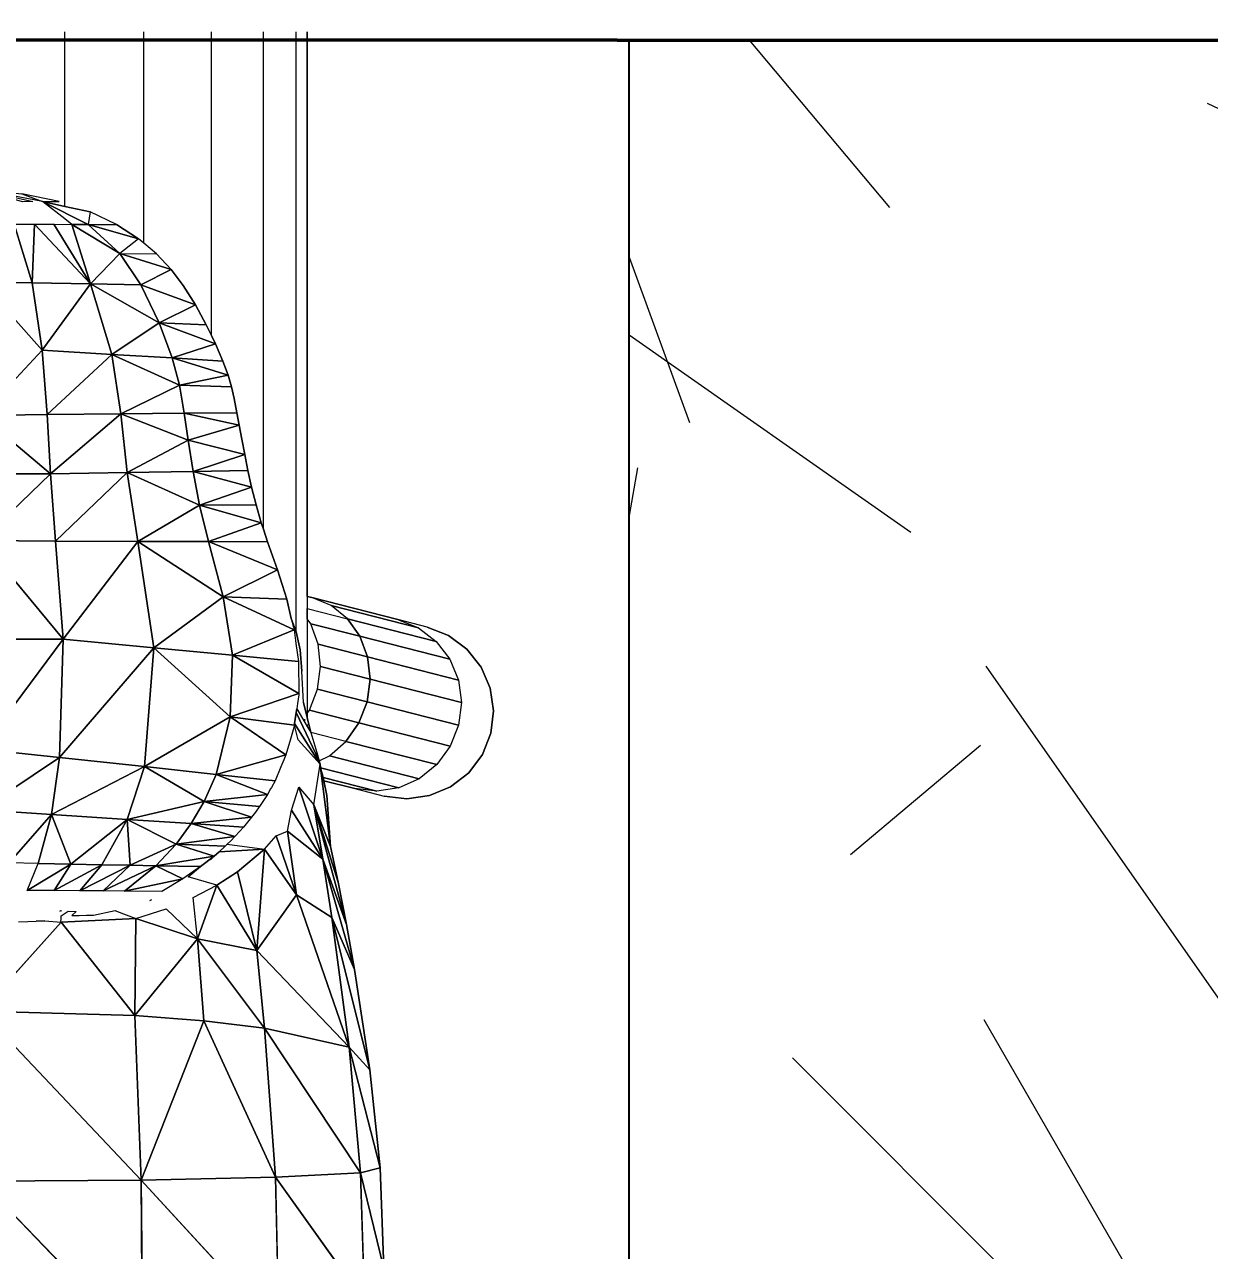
# Model space of a CAD drawing. Header units: centimetres. Extents: x -48696 to 156237, y -5617 to 29024.
# Drawn here: x -20438.28 to -20431.03, y 19741.27 to 19748.76 of the extents above; entities that cross this region are included whole.
import ezdxf

# ---------------------------------------------------------------- set-up
doc = ezdxf.new("R2010")
doc.units = ezdxf.units.CM
doc.layers.add('A0 BV', color=7, linetype='Continuous', plot=False)
doc.layers.add('ACESSORIOS', color=2, linetype='Continuous')
for name, color, linetype, lineweight in [('Hachura', 1, 'Continuous', 9), ('Moveis', 1, 'Continuous', 9), ('Parede Baixa', 5, 'Continuous', 50)]:
    doc.layers.add(name, color=color, linetype=linetype, lineweight=lineweight)
doc.styles.add('Valéria', font='romantic.ttf', dxfattribs={"height": 10})
doc.dimstyles.new('Cota - 50', dxfattribs={"dimtxt": 10, "dimasz": 5, "dimexe": 10, "dimexo": 20, "dimgap": 5, "dimtad": 1, "dimtxsty": 'Valéria', "dimblk": 'DOT', "dimcen": 0, "dimclrd": 12, "dimclre": 12, "dimclrt": 2, "dimazin": 2, "dimtfac": 1, "dimtix": 1, "dimtmove": 0, "dimatfit": 3, "dimldrblk": 'DOT', "dimfxl": 1, "dimarcsym": 0})

# ---------------------------------------------------------------- blocks, each defined once
blk = doc.blocks.new('o')
at = {"layer": 'Moveis'}
for p, q in [((12555.8039, 3262.57), (12555.9332, 3262.589)), ((12555.9332, 3262.589), (12556.0628, 3262.5737)), ((12555.5809, 3262.4364), (12555.6837, 3262.5179)), ((12555.6837, 3262.5179), (12555.8039, 3262.57)), ((12556.0628, 3262.5737), (12556.184, 3262.525)), ((12556.184, 3262.525), (12556.2884, 3262.4464)), ((12555.5024, 3262.3309), (12555.5809, 3262.4364)), ((12556.2884, 3262.4464), (12556.3689, 3262.3431)), ((12555.4537, 3262.2086), (12555.5024, 3262.3309)), ((12556.3689, 3262.3431), (12556.4201, 3262.2223)), ((12555.4537, 3262.2086), (12555.4108, 3262.0405)), ((12556.4201, 3262.2223), (12556.4384, 3262.0921)), ((12556.4384, 3262.0921), (12556.4226, 3261.9614)), ((12555.4108, 3262.0405), (12555.285, 3261.5475)), ((12556.3797, 3261.7933), (12556.4226, 3261.9614)), ((12559.131, 3261.9606), (12558.5531, 3261.9394)), ((12557.9917, 3261.8797), (12557.4167, 3261.7916)), ((12558.5531, 3261.9394), (12557.9917, 3261.8797)), ((12556.3344, 3261.6154), (12556.3797, 3261.7933)), ((12557.1581, 3261.7453), (12556.9156, 3261.6984)), ((12557.4167, 3261.7916), (12557.1581, 3261.7453)), ((12556.7118, 3261.6536), (12556.9156, 3261.6984)), ((12556.2404, 3261.595), (12556.2198, 3261.5889)), ((12556.2404, 3261.595), (12556.2607, 3261.5975)), ((12556.2607, 3261.5975), (12556.3157, 3261.6113)), ((12556.3157, 3261.6113), (12556.3344, 3261.6154)), ((12556.3344, 3261.6154), (12556.4193, 3261.6338)), ((12556.4193, 3261.6338), (12556.7118, 3261.6536)), ((12552.0413, 3261.5202), (12555.278, 3261.5202)), ((12555.278, 3261.5202), (12555.285, 3261.5475)), ((12555.278, 3261.5202), (12555.2956, 3261.5202)), ((12555.2956, 3261.5202), (12555.3472, 3261.5202)), ((12555.3472, 3261.5202), (12555.4057, 3261.5202)), ((12555.4057, 3261.5202), (12555.4292, 3261.5202)), ((12555.4292, 3261.5202), (12555.536, 3261.5202)), ((12555.536, 3261.5202), (12555.6605, 3261.5202)), ((12555.6605, 3261.5202), (12555.7941, 3261.5202)), ((12555.7941, 3261.5202), (12555.9276, 3261.5202)), ((12555.8866, 3261.4993), (12555.9724, 3261.5202)), ((12555.9276, 3261.5202), (12555.9501, 3261.5202)), ((12555.9501, 3261.5202), (12555.9724, 3261.5202)), ((12555.9724, 3261.5202), (12556.0576, 3261.5409)), ((12556.0123, 3261.5202), (12556.023, 3261.5202)), ((12556.0576, 3261.5409), (12556.1729, 3261.575)), ((12556.1729, 3261.575), (12556.2198, 3261.5889)), ((12555.4038, 3261.4292), (12555.4803, 3261.4573)), ((12555.4803, 3261.4573), (12555.5848, 3261.4798)), ((12555.5848, 3261.4798), (12555.7066, 3261.4891)), ((12555.8866, 3261.4993), (12555.7066, 3261.4891)), ((12556, 3261.5063), (12555.9824, 3261.5065)), ((12556.7414, 3261.0147), (12556.7098, 3261.0507)), ((12556.7663, 3260.9863), (12556.7414, 3261.0147)), ((12556.7663, 3260.9863), (12556.7879, 3260.9667)), ((12557.0213, 3260.6178), (12557.015, 3260.6296)), ((12557.079, 3260.4197), (12557.0819, 3260.4271)), ((12557.083, 3260.1013), (12557.0793, 3260.1094)), ((12557.0793, 3260.1094), (12557.0831, 3260.1094)), ((12557.1386, 3260.0155), (12557.1393, 3259.9658))]:
    blk.add_line(p, q, dxfattribs=at)
for points, invisible_edges in [([(12557.1581, 3261.7453), (12558.9237, 3282.3154), (12557.4167, 3261.7916)], 3), ([(12557.1581, 3261.7453), (12558.9237, 3282.3154), (12557.4167, 3261.7916)], 3), ([(12557.1581, 3261.7453), (12558.9237, 3282.3154), (12557.4167, 3261.7916)], 3), ([(12557.1581, 3261.7453), (12558.9237, 3282.3154), (12557.4167, 3261.7916)], 3), ([(12557.1581, 3261.7453), (12558.9237, 3282.3154), (12557.4167, 3261.7916)], 3), ([(12557.4167, 3261.7916), (12558.9237, 3282.3154), (12557.9917, 3261.8797)], 3), ([(12557.4167, 3261.7916), (12558.9237, 3282.3154), (12557.9917, 3261.8797)], 3), ([(12557.4167, 3261.7916), (12558.9237, 3282.3154), (12557.9917, 3261.8797)], 3), ([(12557.4167, 3261.7916), (12558.9237, 3282.3154), (12557.9917, 3261.8797)], 3), ([(12557.4167, 3261.7916), (12558.9237, 3282.3154), (12557.9917, 3261.8797)], 3), ([(12557.9917, 3261.8797), (12558.9237, 3282.3154), (12558.5531, 3261.9394)], 3), ([(12557.9917, 3261.8797), (12558.9237, 3282.3154), (12558.5531, 3261.9394)], 3), ([(12557.9917, 3261.8797), (12558.9237, 3282.3154), (12558.5531, 3261.9394)], 3), ([(12557.9917, 3261.8797), (12558.9237, 3282.3154), (12558.5531, 3261.9394)], 3), ([(12557.9917, 3261.8797), (12558.9237, 3282.3154), (12558.5531, 3261.9394)], 3), ([(12555.278, 3261.5202), (12556.6486, 3280.6857), (12555.285, 3261.5475)], 3), ([(12555.278, 3261.5202), (12556.6486, 3280.6857), (12555.285, 3261.5475)], 3), ([(12555.278, 3261.5202), (12556.6486, 3280.6857), (12555.285, 3261.5475)], 3), ([(12555.278, 3261.5202), (12556.6486, 3280.6857), (12555.285, 3261.5475)], 3), ([(12555.278, 3261.5202), (12556.6486, 3280.6857), (12555.285, 3261.5475)], 3), ([(12555.285, 3261.5475), (12556.6486, 3280.6857), (12555.4108, 3262.0405)], 3), ([(12555.285, 3261.5475), (12556.6486, 3280.6857), (12555.4108, 3262.0405)], 3), ([(12555.285, 3261.5475), (12556.6486, 3280.6857), (12555.4108, 3262.0405)], 3), ([(12555.285, 3261.5475), (12556.6486, 3280.6857), (12555.4108, 3262.0405)], 3), ([(12555.285, 3261.5475), (12556.6486, 3280.6857), (12555.4108, 3262.0405)], 3), ([(12555.4108, 3262.0405), (12556.6486, 3280.6857), (12555.4537, 3262.2086)], 3), ([(12555.4108, 3262.0405), (12556.6486, 3280.6857), (12555.4537, 3262.2086)], 3), ([(12555.4108, 3262.0405), (12556.6486, 3280.6857), (12555.4537, 3262.2086)], 3), ([(12555.4108, 3262.0405), (12556.6486, 3280.6857), (12555.4537, 3262.2086)], 3), ([(12555.4108, 3262.0405), (12556.6486, 3280.6857), (12555.4537, 3262.2086)], 3), ([(12555.4537, 3262.2086), (12556.6486, 3280.6857), (12555.5024, 3262.3309)], 3), ([(12555.4537, 3262.2086), (12556.6486, 3280.6857), (12555.5024, 3262.3309)], 3), ([(12555.4537, 3262.2086), (12556.6486, 3280.6857), (12555.5024, 3262.3309)], 3), ([(12555.4537, 3262.2086), (12556.6486, 3280.6857), (12555.5024, 3262.3309)], 3), ([(12555.4537, 3262.2086), (12556.6486, 3280.6857), (12555.5024, 3262.3309)], 3), ([(12555.5024, 3262.3309), (12556.6486, 3280.6857), (12555.5809, 3262.4364)], 3), ([(12555.5024, 3262.3309), (12556.6486, 3280.6857), (12555.5809, 3262.4364)], 3), ([(12555.5024, 3262.3309), (12556.6486, 3280.6857), (12555.5809, 3262.4364)], 3), ([(12555.5024, 3262.3309), (12556.6486, 3280.6857), (12555.5809, 3262.4364)], 3), ([(12555.5024, 3262.3309), (12556.6486, 3280.6857), (12555.5809, 3262.4364)], 3), ([(12555.5809, 3262.4364), (12556.6486, 3280.6857), (12555.6837, 3262.5179)], 3), ([(12555.5809, 3262.4364), (12556.6486, 3280.6857), (12555.6837, 3262.5179)], 3), ([(12555.5809, 3262.4364), (12556.6486, 3280.6857), (12555.6837, 3262.5179)], 3), ([(12555.5809, 3262.4364), (12556.6486, 3280.6857), (12555.6837, 3262.5179)], 3), ([(12555.5809, 3262.4364), (12556.6486, 3280.6857), (12555.6837, 3262.5179)], 3), ([(12555.6837, 3262.5179), (12556.6486, 3280.6857), (12555.8039, 3262.57)], 3), ([(12555.6837, 3262.5179), (12556.6486, 3280.6857), (12555.8039, 3262.57)], 3), ([(12555.6837, 3262.5179), (12556.6486, 3280.6857), (12555.8039, 3262.57)], 3), ([(12555.6837, 3262.5179), (12556.6486, 3280.6857), (12555.8039, 3262.57)], 3), ([(12555.6837, 3262.5179), (12556.6486, 3280.6857), (12555.8039, 3262.57)], 3), ([(12555.8039, 3262.57), (12556.6486, 3280.6857), (12555.9332, 3262.589)], 3), ([(12555.8039, 3262.57), (12556.6486, 3280.6857), (12555.9332, 3262.589)], 3), ([(12555.8039, 3262.57), (12556.6486, 3280.6857), (12555.9332, 3262.589)], 3), ([(12555.8039, 3262.57), (12556.6486, 3280.6857), (12555.9332, 3262.589)], 3), ([(12555.8039, 3262.57), (12556.6486, 3280.6857), (12555.9332, 3262.589)], 3), ([(12555.9332, 3262.589), (12556.6486, 3280.6857), (12556.0628, 3262.5737)], 3), ([(12555.9332, 3262.589), (12556.6486, 3280.6857), (12556.0628, 3262.5737)], 3), ([(12555.9332, 3262.589), (12556.6486, 3280.6857), (12556.0628, 3262.5737)], 3), ([(12555.9332, 3262.589), (12556.6486, 3280.6857), (12556.0628, 3262.5737)], 3), ([(12555.9332, 3262.589), (12556.6486, 3280.6857), (12556.0628, 3262.5737)], 3), ([(12556.0628, 3262.5737), (12556.6486, 3280.6857), (12556.184, 3262.525)], 3), ([(12556.0628, 3262.5737), (12556.6486, 3280.6857), (12556.184, 3262.525)], 3), ([(12556.0628, 3262.5737), (12556.6486, 3280.6857), (12556.184, 3262.525)], 3), ([(12556.0628, 3262.5737), (12556.6486, 3280.6857), (12556.184, 3262.525)], 3), ([(12556.0628, 3262.5737), (12556.6486, 3280.6857), (12556.184, 3262.525)], 3), ([(12556.184, 3262.525), (12556.6486, 3280.6857), (12556.2884, 3262.4464)], 3), ([(12556.184, 3262.525), (12556.6486, 3280.6857), (12556.2884, 3262.4464)], 3), ([(12556.184, 3262.525), (12556.6486, 3280.6857), (12556.2884, 3262.4464)], 3), ([(12556.184, 3262.525), (12556.6486, 3280.6857), (12556.2884, 3262.4464)], 3), ([(12556.184, 3262.525), (12556.6486, 3280.6857), (12556.2884, 3262.4464)], 3), ([(12556.2884, 3262.4464), (12556.6486, 3280.6857), (12556.3689, 3262.3431)], 3), ([(12556.2884, 3262.4464), (12556.6486, 3280.6857), (12556.3689, 3262.3431)], 3), ([(12556.2884, 3262.4464), (12556.6486, 3280.6857), (12556.3689, 3262.3431)], 3), ([(12556.2884, 3262.4464), (12556.6486, 3280.6857), (12556.3689, 3262.3431)], 3), ([(12556.2884, 3262.4464), (12556.6486, 3280.6857), (12556.3689, 3262.3431)], 3), ([(12556.3689, 3262.3431), (12556.6486, 3280.6857), (12556.4201, 3262.2223)], 3), ([(12556.3689, 3262.3431), (12556.6486, 3280.6857), (12556.4201, 3262.2223)], 3), ([(12556.3689, 3262.3431), (12556.6486, 3280.6857), (12556.4201, 3262.2223)], 3), ([(12556.3689, 3262.3431), (12556.6486, 3280.6857), (12556.4201, 3262.2223)], 3), ([(12556.3689, 3262.3431), (12556.6486, 3280.6857), (12556.4201, 3262.2223)], 3), ([(12556.4201, 3262.2223), (12556.6486, 3280.6857), (12556.4384, 3262.0921)], 3), ([(12556.4201, 3262.2223), (12556.6486, 3280.6857), (12556.4384, 3262.0921)], 3), ([(12556.4201, 3262.2223), (12556.6486, 3280.6857), (12556.4384, 3262.0921)], 3), ([(12556.4201, 3262.2223), (12556.6486, 3280.6857), (12556.4384, 3262.0921)], 3), ([(12556.4201, 3262.2223), (12556.6486, 3280.6857), (12556.4384, 3262.0921)], 3), ([(12556.7118, 3261.6536), (12556.7243, 3280.6857), (12556.9156, 3261.6984)], 3), ([(12556.7118, 3261.6536), (12556.7243, 3280.6857), (12556.9156, 3261.6984)], 3), ([(12556.7118, 3261.6536), (12556.7243, 3280.6857), (12556.9156, 3261.6984)], 3), ([(12556.7118, 3261.6536), (12556.7243, 3280.6857), (12556.9156, 3261.6984)], 3), ([(12556.7118, 3261.6536), (12556.7243, 3280.6857), (12556.9156, 3261.6984)], 3), ([(12556.9156, 3261.6984), (12556.9167, 3280.7007), (12557.1581, 3261.7453)], 3), ([(12556.9156, 3261.6984), (12556.9167, 3280.7007), (12557.1581, 3261.7453)], 3), ([(12556.9156, 3261.6984), (12556.9167, 3280.7007), (12557.1581, 3261.7453)], 3), ([(12556.9156, 3261.6984), (12556.9167, 3280.7007), (12557.1581, 3261.7453)], 3), ([(12556.9156, 3261.6984), (12556.9167, 3280.7007), (12557.1581, 3261.7453)], 3), ([(12552.0413, 3261.5202), (12552.0907, 3279.4681), (12555.278, 3261.5202)], 3), ([(12552.0413, 3261.5202), (12552.0907, 3279.4681), (12555.278, 3261.5202)], 3), ([(12552.0413, 3261.5202), (12552.0907, 3279.4681), (12555.278, 3261.5202)], 3), ([(12552.0413, 3261.5202), (12552.0907, 3279.4681), (12555.278, 3261.5202)], 3), ([(12552.0413, 3261.5202), (12552.0907, 3279.4681), (12555.278, 3261.5202)], 3), ([(12558.5531, 3261.9394), (12558.9237, 3266.5768), (12559.131, 3261.9606)], 3), ([(12558.5531, 3261.9394), (12558.9237, 3266.5768), (12559.131, 3261.9606)], 3), ([(12558.5531, 3261.9394), (12558.9237, 3266.5768), (12559.131, 3261.9606)], 3), ([(12558.5531, 3261.9394), (12558.9237, 3266.5768), (12559.131, 3261.9606)], 3), ([(12558.5531, 3261.9394), (12558.9237, 3266.5768), (12559.131, 3261.9606)], 3), ([(12555.7573, 3262.3874), (12555.7524, 3261.8805), (12555.6244, 3261.8664)], 1), ([(12555.6244, 3261.8664), (12555.6378, 3262.338), (12555.7573, 3262.3874)], 1), ([(12555.7524, 3261.8805), (12555.7573, 3262.3874), (12555.8862, 3262.4048)], 1), ([(12555.8862, 3262.4048), (12555.8816, 3261.8635), (12555.7524, 3261.8805)], 1), ([(12555.8816, 3261.8635), (12555.8862, 3262.4048), (12556.0157, 3262.3889)], 1), ([(12556.0157, 3262.3889), (12556.0032, 3261.8165), (12555.8816, 3261.8635)], 1), ([(12556.0032, 3261.8165), (12556.0157, 3262.3889), (12556.137, 3262.3408)], 1), ([(12555.6378, 3262.338), (12555.6244, 3261.8664), (12555.5062, 3261.8221)], 1), ([(12555.5062, 3261.8221), (12555.5359, 3262.2599), (12555.6378, 3262.338)], 1), ([(12556.137, 3262.3408), (12556.1089, 3261.7428), (12556.0032, 3261.8165)], 1), ([(12556.1089, 3261.7428), (12556.137, 3262.3408), (12556.2418, 3262.2638)], 1), ([(12555.5359, 3262.2599), (12555.5062, 3261.8221), (12555.406, 3261.7507)], 1), ([(12555.406, 3261.7507), (12555.4584, 3262.1584), (12555.5359, 3262.2599)], 1), ([(12556.2418, 3262.2638), (12556.1914, 3261.6473), (12556.1089, 3261.7428)], 1), ([(12556.1914, 3261.6473), (12556.2418, 3262.2638), (12556.323, 3262.1632)], 1), ([(12555.4584, 3262.1584), (12555.406, 3261.7507), (12555.3305, 3261.6571)], 1), ([(12555.3305, 3261.6571), (12555.4108, 3262.0405), (12555.4584, 3262.1584)], 1), ([(12556.323, 3262.1632), (12556.2198, 3261.5889), (12556.1914, 3261.6473)], 1), ([(12556.2198, 3261.5889), (12556.323, 3262.1632), (12556.2404, 3261.595)], 3), ([(12556.2404, 3261.595), (12556.323, 3262.1632), (12556.2607, 3261.5975)], 3), ([(12556.2607, 3261.5975), (12556.323, 3262.1632), (12556.375, 3262.0458)], 1), ([(12556.7118, 3261.6536), (12556.4226, 3261.9614), (12556.4384, 3262.0921)], 13), ([(12556.7118, 3261.6536), (12556.4226, 3261.9614), (12556.4384, 3262.0921)], 13), ([(12556.7118, 3261.6536), (12556.4226, 3261.9614), (12556.4384, 3262.0921)], 13), ([(12556.7118, 3261.6536), (12556.4226, 3261.9614), (12556.4384, 3262.0921)], 13), ([(12556.7118, 3261.6536), (12556.4226, 3261.9614), (12556.4384, 3262.0921)], 13), ([(12555.4108, 3262.0405), (12555.3305, 3261.6571), (12555.285, 3261.5475)], 1), ([(12556.375, 3262.0458), (12556.3157, 3261.6113), (12556.2607, 3261.5975)], 1), ([(12556.3157, 3261.6113), (12556.375, 3262.0458), (12556.3944, 3261.9196)], 1), ([(12556.4193, 3261.6338), (12556.3797, 3261.7933), (12556.4226, 3261.9614)], 13), ([(12556.4193, 3261.6338), (12556.3797, 3261.7933), (12556.4226, 3261.9614)], 13), ([(12556.4193, 3261.6338), (12556.3797, 3261.7933), (12556.4226, 3261.9614)], 13), ([(12556.4193, 3261.6338), (12556.3797, 3261.7933), (12556.4226, 3261.9614)], 13), ([(12556.4193, 3261.6338), (12556.3797, 3261.7933), (12556.4226, 3261.9614)], 13), ([(12556.4193, 3261.6338), (12556.4226, 3261.9614), (12556.7118, 3261.6536)], 3), ([(12556.4193, 3261.6338), (12556.4226, 3261.9614), (12556.7118, 3261.6536)], 3), ([(12556.4193, 3261.6338), (12556.4226, 3261.9614), (12556.7118, 3261.6536)], 3), ([(12556.4193, 3261.6338), (12556.4226, 3261.9614), (12556.7118, 3261.6536)], 3), ([(12556.4193, 3261.6338), (12556.4226, 3261.9614), (12556.7118, 3261.6536)], 3), ([(12559.131, 3261.9606), (12559.3212, 3261.8497), (12558.5825, 3261.8267)], 1), ([(12555.6802, 3261.5974), (12555.6244, 3261.8664), (12555.7524, 3261.8805)], 1), ([(12555.7524, 3261.8805), (12555.8094, 3261.5802), (12555.6802, 3261.5974)], 1), ([(12555.8094, 3261.5802), (12555.7524, 3261.8805), (12555.8816, 3261.8635)], 1), ([(12556.3944, 3261.9196), (12556.3344, 3261.6154), (12556.3157, 3261.6113)], 1), ([(12556.3344, 3261.6154), (12556.3944, 3261.9196), (12556.3797, 3261.7933)], 1), ([(12555.4343, 3261.5403), (12555.406, 3261.7507), (12555.5062, 3261.8221)], 1), ([(12555.5062, 3261.8221), (12555.5523, 3261.5838), (12555.4343, 3261.5403)], 1), ([(12555.5523, 3261.5838), (12555.5062, 3261.8221), (12555.6244, 3261.8664)], 1), ([(12555.6244, 3261.8664), (12555.6802, 3261.5974), (12555.5523, 3261.5838)], 1), ([(12555.8816, 3261.8635), (12555.931, 3261.5334), (12555.8094, 3261.5802)], 1), ([(12555.931, 3261.5334), (12555.8816, 3261.8635), (12556.0032, 3261.8165)], 1), ([(12556.0032, 3261.8165), (12555.9501, 3261.5202), (12555.931, 3261.5334)], 1), ([(12555.9501, 3261.5202), (12556.0032, 3261.8165), (12555.9724, 3261.5202)], 3), ([(12555.9724, 3261.5202), (12556.0032, 3261.8165), (12556.0576, 3261.5409)], 3), ([(12556.0576, 3261.5409), (12556.0032, 3261.8165), (12556.1089, 3261.7428)], 1), ([(12559.3212, 3261.8497), (12559.4814, 3261.358), (12558.6071, 3261.3376)], 1), ([(12555.406, 3261.7507), (12555.4057, 3261.5202), (12555.3472, 3261.5202)], 1), ([(12555.4057, 3261.5202), (12555.406, 3261.7507), (12555.4343, 3261.5403)], 3), ([(12556.3797, 3261.7933), (12556.4193, 3261.6338), (12556.3344, 3261.6154)], 1), ([(12556.3797, 3261.7933), (12556.4193, 3261.6338), (12556.3344, 3261.6154)], 1), ([(12556.3797, 3261.7933), (12556.4193, 3261.6338), (12556.3344, 3261.6154)], 1), ([(12556.3797, 3261.7933), (12556.4193, 3261.6338), (12556.3344, 3261.6154)], 1), ([(12556.3797, 3261.7933), (12556.4193, 3261.6338), (12556.3344, 3261.6154)], 1), ([(12556.9893, 3261.459), (12556.7845, 3261.6108), (12557.1187, 3261.6623)], 1), ([(12556.0074, 3261.4483), (12556.2198, 3261.5889), (12556.2404, 3261.595)], 1), ([(12556.2404, 3261.595), (12556.0153, 3261.4472), (12556.0074, 3261.4483)], 1), ([(12556.0153, 3261.4472), (12556.2404, 3261.595), (12556.101, 3261.4689)], 1), ([(12556.2607, 3261.5975), (12556.4727, 3261.5586), (12556.2404, 3261.595)], 1), ([(12556.3157, 3261.6113), (12556.7118, 3261.6536), (12556.2607, 3261.5975)], 1), ([(12556.4727, 3261.5586), (12556.2607, 3261.5975), (12556.7118, 3261.6536)], 1), ([(12556.7118, 3261.6536), (12556.3157, 3261.6113), (12556.3344, 3261.6154)], 13), ([(12556.7118, 3261.6536), (12556.3344, 3261.6154), (12556.4193, 3261.6338)], 1), ([(12556.7845, 3261.6108), (12556.9893, 3261.459), (12556.6234, 3261.4069)], 1), ([(12552.0413, 3261.4563), (12555.278, 3261.5202), (12555.4803, 3261.4573)], 3), ([(12555.4803, 3261.4573), (12555.278, 3261.5202), (12555.2956, 3261.5202)], 13), ([(12555.4803, 3261.4573), (12555.2956, 3261.5202), (12555.3472, 3261.5202)], 13), ([(12555.4803, 3261.4573), (12555.3472, 3261.5202), (12555.4057, 3261.5202)], 13), ([(12555.4803, 3261.4573), (12555.4057, 3261.5202), (12555.4292, 3261.5202)], 13), ([(12555.4803, 3261.4573), (12555.4292, 3261.5202), (12555.536, 3261.5202)], 13), ([(12555.4803, 3261.4573), (12555.536, 3261.5202), (12555.5848, 3261.4798)], 3), ([(12555.5848, 3261.4798), (12555.536, 3261.5202), (12555.6605, 3261.5202)], 13), ([(12555.5848, 3261.4798), (12555.6605, 3261.5202), (12555.7066, 3261.4891)], 3), ([(12555.7066, 3261.4891), (12555.6605, 3261.5202), (12555.7941, 3261.5202)], 13), ([(12555.7066, 3261.4891), (12555.7941, 3261.5202), (12555.8866, 3261.4993)], 3), ([(12555.8866, 3261.4993), (12555.7941, 3261.5202), (12555.9276, 3261.5202)], 13), ([(12555.8866, 3261.4993), (12555.9276, 3261.5202), (12555.9724, 3261.5202)], 3), ([(12555.9724, 3261.5202), (12555.9276, 3261.5202), (12555.9501, 3261.5202)], 1), ([(12555.9443, 3261.4572), (12556, 3261.5063), (12556.2198, 3261.5889)], 3), ([(12556.2198, 3261.5889), (12556.0074, 3261.4483), (12555.9443, 3261.4572)], 1), ([(12556.2198, 3261.5889), (12556, 3261.5063), (12556.023, 3261.5202)], 13), ([(12556.2198, 3261.5889), (12556.023, 3261.5202), (12556.1729, 3261.575)], 3), ([(12556.1729, 3261.575), (12556.023, 3261.5202), (12556.0576, 3261.5409)], 1), ([(12555.2938, 3261.4026), (12555.4803, 3261.4573), (12555.4038, 3261.4292)], 1), ([(12555.5313, 3261.4537), (12555.6153, 3261.092), (12555.47, 3261.4451)], 1), ([(12555.6153, 3261.092), (12555.5313, 3261.4537), (12555.5474, 3261.4559)], 13), ([(12555.6153, 3261.092), (12555.5474, 3261.4559), (12555.651, 3261.4705)], 1), ([(12555.8419, 3261.4716), (12555.9692, 3261.0779), (12555.8341, 3261.4728)], 1), ([(12555.9692, 3261.0779), (12555.8419, 3261.4716), (12555.8913, 3261.4647)], 13), ([(12555.9692, 3261.0779), (12555.8913, 3261.4647), (12555.9232, 3261.4602)], 13), ([(12556, 3261.5063), (12555.9443, 3261.4572), (12555.9232, 3261.4602)], 1), ([(12555.9692, 3261.0779), (12555.9232, 3261.4602), (12555.9443, 3261.4572)], 13), ([(12555.9692, 3261.0779), (12555.9443, 3261.4572), (12556.0074, 3261.4483)], 13), ([(12552.0413, 3261.2691), (12555.2938, 3261.4026), (12555.1252, 3261.3494)], 13), ([(12555.2809, 3261.0391), (12555.4543, 3261.4413), (12555.47, 3261.4451)], 1), ([(12555.4543, 3261.4413), (12555.2809, 3261.0391), (12555.2938, 3261.4026)], 13), ([(12555.4543, 3261.4413), (12555.2938, 3261.4026), (12555.4038, 3261.4292)], 1), ([(12555.9692, 3261.0779), (12556.0074, 3261.4483), (12556.0153, 3261.4472)], 1), ([(12556.0961, 3261.4241), (12555.9692, 3261.0779), (12556.0153, 3261.4472)], 1), ([(12555.9692, 3261.0779), (12556.0961, 3261.4241), (12556.1859, 3261.3985)], 1), ([(12556.215, 3261.3863), (12556.2981, 3260.9973), (12556.1859, 3261.3985)], 1), ([(12556.2981, 3260.9973), (12556.215, 3261.3863), (12556.2541, 3261.3698)], 13), ([(12552.0413, 3261.2691), (12555.1252, 3261.3494), (12554.8924, 3261.2691)], 3), ([(12554.8924, 3261.2691), (12555.1252, 3261.3494), (12554.9651, 3261.2934)], 1), ([(12556.2981, 3260.9973), (12556.2541, 3261.3698), (12556.3346, 3261.3358)], 1), ([(12556.3813, 3261.3101), (12556.2981, 3260.9973), (12556.3346, 3261.3358)], 13), ([(12556.2981, 3260.9973), (12556.3813, 3261.3101), (12556.4135, 3261.2924)], 1), ([(12556.3813, 3261.3101), (12556.3346, 3261.3358), (12556.3728, 3261.3148)], 1), ([(12559.4814, 3261.358), (12559.5891, 3260.5769), (12558.6236, 3260.5672)], 1), ([(12554.0769, 3261.087), (12554.8924, 3261.2691), (12554.1444, 3261.102)], 3), ([(12554.1444, 3261.102), (12554.8924, 3261.2691), (12554.2248, 3261.117)], 3), ([(12554.2248, 3261.117), (12554.8924, 3261.2691), (12554.2954, 3261.1303)], 3), ([(12554.2954, 3261.1303), (12554.8924, 3261.2691), (12554.3761, 3261.1456)], 3), ([(12554.3761, 3261.1456), (12554.8924, 3261.2691), (12554.4636, 3261.1624)], 3), ([(12554.4636, 3261.1624), (12554.8924, 3261.2691), (12554.5556, 3261.1807)], 3), ([(12554.5556, 3261.1807), (12554.8924, 3261.2691), (12554.6519, 3261.2017)], 3), ([(12554.6519, 3261.2017), (12554.8924, 3261.2691), (12554.7523, 3261.2267)], 3), ([(12554.7523, 3261.2267), (12554.8924, 3261.2691), (12554.8567, 3261.2571)], 1), ([(12554.8924, 3261.2691), (12554.964, 3260.9544), (12554.8567, 3261.2571)], 1), ([(12554.964, 3260.9544), (12554.8924, 3261.2691), (12554.9651, 3261.2934)], 1), ([(12556.485, 3261.2452), (12556.4539, 3260.9293), (12556.482, 3261.2475)], 1), ([(12556.5146, 3261.223), (12556.4539, 3260.9293), (12556.485, 3261.2452)], 3), ([(12556.7277, 3261.275), (12556.7098, 3261.0507), (12556.6983, 3261.0622)], 1), ([(12556.7098, 3261.0507), (12556.7277, 3261.275), (12556.7414, 3261.0147)], 1), ([(12556.8567, 3261.1213), (12556.7414, 3261.0147), (12556.7277, 3261.275)], 1), ([(12556.4539, 3260.9293), (12556.5146, 3261.223), (12556.5432, 3261.2015)], 1), ([(12554.2274, 3260.8145), (12554.0769, 3261.087), (12554.1444, 3261.102)], 13), ([(12554.2274, 3260.8145), (12554.1444, 3261.102), (12554.2248, 3261.117)], 1), ([(12554.3761, 3261.1456), (12554.3823, 3260.8377), (12554.2954, 3261.1303)], 1), ([(12554.3823, 3260.8377), (12554.3761, 3261.1456), (12554.4636, 3261.1624)], 1), ([(12556.6, 3261.1547), (12556.655, 3261.1056), (12556.5806, 3260.8546)], 1), ([(12556.655, 3261.1056), (12556.6, 3261.1547), (12556.6228, 3261.1343)], 1), ([(12556.6782, 3261.0823), (12556.6986, 3260.7688), (12556.655, 3261.1056)], 1), ([(12556.7414, 3261.0147), (12556.8567, 3261.1213), (12556.7663, 3260.9863)], 3), ([(12556.7663, 3260.9863), (12556.8567, 3261.1213), (12556.8265, 3260.9088)], 3), ([(12556.8265, 3260.9088), (12556.8567, 3261.1213), (12556.8864, 3260.8377)], 3), ([(12556.8864, 3260.8377), (12556.8567, 3261.1213), (12556.9328, 3261.0026)], 1), ([(12552.0413, 3260.9712), (12554.0769, 3261.087), (12554.0092, 3261.0671)], 13), ([(12552.0413, 3260.9712), (12554.0092, 3261.0671), (12553.9286, 3261.037)], 13), ([(12552.0413, 3260.9712), (12553.9286, 3261.037), (12553.8305, 3260.9946)], 13), ([(12554.0769, 3261.087), (12554.2274, 3260.8145), (12554.067, 3260.7876)], 1), ([(12556.6986, 3260.7688), (12556.6782, 3261.0823), (12556.6983, 3261.0622)], 13), ([(12556.6986, 3260.7688), (12556.6983, 3261.0622), (12556.7098, 3261.0507)], 1), ([(12556.7414, 3261.0147), (12556.6986, 3260.7688), (12556.7098, 3261.0507)], 1), ([(12552.0413, 3260.9712), (12553.8305, 3260.9946), (12553.7822, 3260.9712)], 1), ([(12552.0413, 3260.583), (12553.7822, 3260.9712), (12553.7212, 3260.9416)], 13), ([(12553.7212, 3260.9416), (12553.8305, 3260.9946), (12553.7102, 3260.6706)], 1), ([(12553.8305, 3260.9946), (12553.7212, 3260.9416), (12553.7822, 3260.9712)], 1), ([(12556.6986, 3260.7688), (12556.7414, 3261.0147), (12556.7663, 3260.9863)], 1), ([(12552.0413, 3260.583), (12553.7212, 3260.9416), (12553.6074, 3260.8797)], 13), ([(12552.0413, 3260.583), (12553.6074, 3260.8797), (12553.4955, 3260.8096)], 13), ([(12553.4913, 3260.5666), (12553.4955, 3260.8096), (12553.6074, 3260.8797)], 1), ([(12552.0413, 3260.583), (12553.4955, 3260.8096), (12553.404, 3260.7405)], 13), ([(12553.4955, 3260.8096), (12553.4913, 3260.5666), (12553.404, 3260.7405)], 1), ([(12552.0413, 3260.583), (12553.404, 3260.7405), (12553.3147, 3260.6565)], 13), ([(12552.0413, 3260.583), (12553.3147, 3260.6565), (12553.253, 3260.583)], 1), ([(12552.0413, 3260.131), (12553.253, 3260.583), (12553.2278, 3260.5531)], 13), ([(12552.0413, 3260.131), (12553.2278, 3260.5531), (12553.1464, 3260.4272)], 13), ([(12557.1056, 3260.2948), (12557.0819, 3260.4271), (12557.1252, 3260.5384)], 13), ([(12557.1083, 3260.1095), (12557.1252, 3260.5384), (12557.1323, 3260.1096)], 3), ([(12557.1323, 3260.1096), (12557.1252, 3260.5384), (12557.1459, 3260.1096)], 13), ([(12559.5891, 3260.5769), (12559.6265, 3259.6499), (12558.6294, 3259.6499)], 1), ([(12552.0413, 3260.131), (12553.1464, 3260.4272), (12553.0739, 3260.2761)], 13), ([(12557.0819, 3260.4271), (12557.1056, 3260.2948), (12557.079, 3260.4197)], 1), ([(12552.0413, 3260.131), (12553.0739, 3260.2761), (12553.0426, 3260.131)], 1), ([(12553.1457, 3260.2638), (12553.1145, 3260.131), (12553.0147, 3260.0018)], 1), ([(12553.0426, 3260.131), (12553.1457, 3260.2638), (12553.0147, 3260.0018)], 1), ([(12553.1457, 3260.2638), (12553.0426, 3260.131), (12553.0739, 3260.2761)], 1), ([(12553.1145, 3260.131), (12553.1457, 3260.2638), (12553.1453, 3260.171)], 1), ([(12557.1078, 3260.2125), (12557.1055, 3260.2539), (12557.1056, 3260.2948)], 12), ([(12557.0833, 3260.1948), (12557.1083, 3260.1095), (12557.0832, 3260.1493)], 1), ([(12557.1083, 3260.1095), (12557.0833, 3260.1948), (12557.1074, 3260.1705)], 13), ([(12557.1083, 3260.1095), (12557.1074, 3260.1705), (12557.1078, 3260.2125)], 13), ([(12553.0141, 3260.0972), (12553.0426, 3260.131), (12553.0147, 3260.0018)], 1), ([(12552.0413, 3259.6459), (12553.0141, 3260.0972), (12552.9707, 3259.8836)], 13), ([(12557.1323, 3260.1096), (12557.1459, 3260.1096), (12557.1358, 3260.1067)], 1), ([(12557.1459, 3260.1096), (12557.1393, 3259.9658), (12557.1386, 3260.0155)], 1), ([(12557.1393, 3259.9658), (12557.1459, 3260.1096), (12557.1416, 3259.9173)], 3), ([(12557.1416, 3259.9173), (12557.1459, 3260.1096), (12557.1429, 3259.8653)], 3), ([(12557.6556, 3259.6499), (12557.1429, 3259.8653), (12557.1459, 3260.1096)], 3)]:
    blk.add_3dface(points, dxfattribs=dict(at, invisible_edges=invisible_edges))
for points in [[(12559.131, 3261.9606), (12558.5825, 3261.8267), (12558.5531, 3261.9394)], [(12557.9917, 3261.8797), (12557.1187, 3261.6623), (12557.4167, 3261.7916)], [(12557.9917, 3261.8797), (12557.8611, 3261.7604), (12557.1187, 3261.6623)], [(12558.5531, 3261.9394), (12557.8611, 3261.7604), (12557.9917, 3261.8797)], [(12558.5825, 3261.8267), (12557.8611, 3261.7604), (12558.5531, 3261.9394)], [(12558.5825, 3261.8267), (12557.7528, 3261.2757), (12557.8611, 3261.7604)], [(12558.6071, 3261.3376), (12557.7528, 3261.2757), (12558.5825, 3261.8267)], [(12559.3212, 3261.8497), (12558.6071, 3261.3376), (12558.5825, 3261.8267)], [(12557.1581, 3261.7453), (12556.7845, 3261.6108), (12556.4727, 3261.5586)], [(12557.1581, 3261.7453), (12556.4727, 3261.5586), (12556.9156, 3261.6984)], [(12557.4167, 3261.7916), (12556.7845, 3261.6108), (12557.1581, 3261.7453)], [(12557.4167, 3261.7916), (12557.1187, 3261.6623), (12556.7845, 3261.6108)], [(12557.8611, 3261.7604), (12557.3082, 3261.2323), (12556.9893, 3261.459)], [(12557.8611, 3261.7604), (12556.9893, 3261.459), (12557.1187, 3261.6623)], [(12557.8611, 3261.7604), (12557.7528, 3261.2757), (12557.3082, 3261.2323)], [(12556.9156, 3261.6984), (12556.4727, 3261.5586), (12556.7118, 3261.6536)], [(12556.7845, 3261.6108), (12556.5037, 3261.4308), (12556.3723, 3261.4715)], [(12556.7845, 3261.6108), (12556.3723, 3261.4715), (12556.4727, 3261.5586)], [(12556.7845, 3261.6108), (12556.6234, 3261.4069), (12556.5037, 3261.4308)], [(12555.8341, 3261.4728), (12555.6153, 3261.092), (12555.651, 3261.4705)], [(12555.9692, 3261.0779), (12555.6153, 3261.092), (12555.8341, 3261.4728)], [(12556.9893, 3261.459), (12556.6505, 3261.3421), (12556.6234, 3261.4069)], [(12556.9893, 3261.459), (12556.7277, 3261.275), (12556.6505, 3261.3421)], [(12557.3082, 3261.2323), (12556.7277, 3261.275), (12556.9893, 3261.459)], [(12555.2938, 3261.4026), (12555.2809, 3261.0391), (12555.1252, 3261.3494)], [(12555.6153, 3261.092), (12555.2809, 3261.0391), (12555.47, 3261.4451)], [(12556.2981, 3260.9973), (12555.9692, 3261.0779), (12556.1859, 3261.3985)], [(12555.2809, 3261.0391), (12554.964, 3260.9544), (12555.1252, 3261.3494)], [(12555.1252, 3261.3494), (12554.964, 3260.9544), (12554.9651, 3261.2934)], [(12558.6071, 3261.3376), (12557.7112, 3260.9274), (12557.7528, 3261.2757)], [(12558.6236, 3260.5672), (12557.7112, 3260.9274), (12558.6071, 3261.3376)], [(12559.4814, 3261.358), (12558.6236, 3260.5672), (12558.6071, 3261.3376)], [(12554.8567, 3261.2571), (12554.7549, 3260.9021), (12554.7523, 3261.2267)], [(12554.964, 3260.9544), (12554.7549, 3260.9021), (12554.8567, 3261.2571)], [(12556.4539, 3260.9293), (12556.2981, 3260.9973), (12556.4135, 3261.2924)], [(12556.482, 3261.2475), (12556.4539, 3260.9293), (12556.4135, 3261.2924)], [(12557.3082, 3261.2323), (12556.8567, 3261.1213), (12556.7277, 3261.275)], [(12557.7528, 3261.2757), (12557.2407, 3260.8917), (12557.3082, 3261.2323)], [(12557.7528, 3261.2757), (12557.7112, 3260.9274), (12557.2407, 3260.8917)], [(12554.5612, 3260.8657), (12554.4636, 3261.1624), (12554.5556, 3261.1807)], [(12554.6519, 3261.2017), (12554.5612, 3260.8657), (12554.5556, 3261.1807)], [(12554.7549, 3260.9021), (12554.5612, 3260.8657), (12554.6519, 3261.2017)], [(12554.7549, 3260.9021), (12554.6519, 3261.2017), (12554.7523, 3261.2267)], [(12556.5806, 3260.8546), (12556.4539, 3260.9293), (12556.5432, 3261.2015)], [(12556.6, 3261.1547), (12556.5806, 3260.8546), (12556.5432, 3261.2015)], [(12557.3082, 3261.2323), (12556.9328, 3261.0026), (12556.8567, 3261.1213)], [(12557.3082, 3261.2323), (12557.2407, 3260.8917), (12556.9328, 3261.0026)], [(12554.2954, 3261.1303), (12554.2274, 3260.8145), (12554.2248, 3261.117)], [(12554.3823, 3260.8377), (12554.2274, 3260.8145), (12554.2954, 3261.1303)], [(12554.5612, 3260.8657), (12554.3823, 3260.8377), (12554.4636, 3261.1624)], [(12556.6986, 3260.7688), (12556.5806, 3260.8546), (12556.655, 3261.1056)], [(12553.9286, 3261.037), (12553.9113, 3260.7455), (12553.8305, 3260.9946)], [(12554.067, 3260.7876), (12553.9113, 3260.7455), (12554.0092, 3261.0671)], [(12554.0092, 3261.0671), (12553.9113, 3260.7455), (12553.9286, 3261.037)], [(12554.0769, 3261.087), (12554.067, 3260.7876), (12554.0092, 3261.0671)], [(12555.2809, 3261.0391), (12554.9627, 3260.5486), (12554.964, 3260.9544)], [(12555.5727, 3260.6411), (12554.9627, 3260.5486), (12555.2809, 3261.0391)], [(12555.6153, 3261.092), (12555.5727, 3260.6411), (12555.2809, 3261.0391)], [(12555.9692, 3261.0779), (12555.5727, 3260.6411), (12555.6153, 3261.092)], [(12556.2539, 3260.5864), (12555.5727, 3260.6411), (12555.9692, 3261.0779)], [(12556.2981, 3260.9973), (12556.2539, 3260.5864), (12555.9692, 3261.0779)], [(12553.9113, 3260.7455), (12553.7102, 3260.6706), (12553.8305, 3260.9946)], [(12556.4539, 3260.9293), (12556.2539, 3260.5864), (12556.2981, 3260.9973)], [(12556.8217, 3260.6522), (12556.6986, 3260.7688), (12556.7663, 3260.9863)], [(12556.8265, 3260.9088), (12556.8217, 3260.6522), (12556.7663, 3260.9863)], [(12557.2407, 3260.8917), (12557.0037, 3260.8661), (12556.9328, 3261.0026)], [(12553.7212, 3260.9416), (12553.7102, 3260.6706), (12553.6074, 3260.8797)], [(12554.7549, 3260.9021), (12554.5679, 3260.4878), (12554.5612, 3260.8657)], [(12554.9627, 3260.5486), (12554.5679, 3260.4878), (12554.7549, 3260.9021)], [(12554.964, 3260.9544), (12554.9627, 3260.5486), (12554.7549, 3260.9021)], [(12556.5568, 3260.4886), (12556.2539, 3260.5864), (12556.4539, 3260.9293)], [(12556.5806, 3260.8546), (12556.5568, 3260.4886), (12556.4539, 3260.9293)], [(12556.8964, 3260.8076), (12556.8217, 3260.6522), (12556.8265, 3260.9088)], [(12557.2407, 3260.8917), (12557.1252, 3260.5384), (12557.0683, 3260.7115)], [(12557.6807, 3260.5309), (12557.1252, 3260.5384), (12557.2407, 3260.8917)], [(12557.7112, 3260.9274), (12557.6807, 3260.5309), (12557.2407, 3260.8917)], [(12558.6236, 3260.5672), (12557.6807, 3260.5309), (12557.7112, 3260.9274)], [(12553.7102, 3260.6706), (12553.4913, 3260.5666), (12553.6074, 3260.8797)], [(12554.3823, 3260.8377), (12554.2306, 3260.4518), (12554.2274, 3260.8145)], [(12554.5679, 3260.4878), (12554.2306, 3260.4518), (12554.3823, 3260.8377)], [(12554.5679, 3260.4878), (12554.3823, 3260.8377), (12554.5612, 3260.8657)], [(12556.6986, 3260.7688), (12556.5568, 3260.4886), (12556.5806, 3260.8546)], [(12554.067, 3260.7876), (12553.8909, 3260.3994), (12553.9113, 3260.7455)], [(12554.2306, 3260.4518), (12553.8909, 3260.3994), (12554.067, 3260.7876)], [(12554.2306, 3260.4518), (12554.067, 3260.7876), (12554.2274, 3260.8145)], [(12556.819, 3260.5056), (12556.5568, 3260.4886), (12556.6986, 3260.7688)], [(12556.8217, 3260.6522), (12556.819, 3260.5056), (12556.6986, 3260.7688)], [(12556.9671, 3260.4729), (12556.8217, 3260.6522), (12556.8964, 3260.8076)], [(12556.9686, 3260.6865), (12556.9671, 3260.4729), (12556.8964, 3260.8076)], [(12553.404, 3260.7405), (12553.3123, 3260.445), (12553.3147, 3260.6565)], [(12553.4913, 3260.5666), (12553.3123, 3260.445), (12553.404, 3260.7405)], [(12553.9113, 3260.7455), (12553.8909, 3260.3994), (12553.7102, 3260.6706)], [(12553.7102, 3260.6706), (12553.4863, 3260.2769), (12553.4913, 3260.5666)], [(12553.8909, 3260.3994), (12553.4863, 3260.2769), (12553.7102, 3260.6706)], [(12555.5727, 3260.6411), (12555.5235, 3260.1203), (12554.9627, 3260.5486)], [(12556.2015, 3260.1005), (12555.5235, 3260.1203), (12555.5727, 3260.6411)], [(12556.2539, 3260.5864), (12556.2015, 3260.1005), (12555.5727, 3260.6411)], [(12556.9663, 3260.3511), (12556.819, 3260.5056), (12556.8217, 3260.6522)], [(12556.9671, 3260.4729), (12556.9663, 3260.3511), (12556.8217, 3260.6522)], [(12553.2278, 3260.5531), (12553.1457, 3260.2638), (12553.1464, 3260.4272)], [(12553.3123, 3260.445), (12553.1457, 3260.2638), (12553.2278, 3260.5531)], [(12553.4913, 3260.5666), (12553.4863, 3260.2769), (12553.3123, 3260.445)], [(12554.9627, 3260.5486), (12554.9611, 3260.0768), (12554.5679, 3260.4878)], [(12555.5235, 3260.1203), (12554.9611, 3260.0768), (12554.9627, 3260.5486)], [(12556.5286, 3260.0535), (12556.2015, 3260.1005), (12556.2539, 3260.5864)], [(12556.5568, 3260.4886), (12556.5286, 3260.0535), (12556.2539, 3260.5864)], [(12557.6807, 3260.5309), (12557.1459, 3260.1096), (12557.1252, 3260.5384)], [(12558.6294, 3259.6499), (12557.6556, 3259.6499), (12558.6236, 3260.5672)], [(12558.6236, 3260.5672), (12557.6556, 3259.6499), (12557.6807, 3260.5309)], [(12559.5891, 3260.5769), (12558.6294, 3259.6499), (12558.6236, 3260.5672)], [(12554.5757, 3260.0476), (12554.2306, 3260.4518), (12554.5679, 3260.4878)], [(12554.9611, 3260.0768), (12554.5757, 3260.0476), (12554.5679, 3260.4878)], [(12556.8127, 3260.1654), (12556.5286, 3260.0535), (12556.5568, 3260.4886)], [(12556.819, 3260.5056), (12556.816, 3260.3423), (12556.5568, 3260.4886)], [(12556.816, 3260.3423), (12556.8127, 3260.1654), (12556.5568, 3260.4886)], [(12556.9653, 3260.2157), (12556.816, 3260.3423), (12556.819, 3260.5056)], [(12556.9663, 3260.3511), (12556.9653, 3260.2157), (12556.819, 3260.5056)], [(12557.6807, 3260.5309), (12557.6556, 3259.6499), (12557.1459, 3260.1096)], [(12553.4863, 3260.2769), (12553.1453, 3260.171), (12553.3123, 3260.445)], [(12553.3123, 3260.445), (12553.1453, 3260.171), (12553.1457, 3260.2638)], [(12553.8909, 3260.3994), (12553.8673, 3260.0011), (12553.4863, 3260.2769)], [(12554.2343, 3260.0297), (12553.8673, 3260.0011), (12553.8909, 3260.3994)], [(12554.2343, 3260.0297), (12553.8909, 3260.3994), (12554.2306, 3260.4518)], [(12554.5757, 3260.0476), (12554.2343, 3260.0297), (12554.2306, 3260.4518)], [(12556.9643, 3260.0693), (12556.8127, 3260.1654), (12556.816, 3260.3423)], [(12556.9653, 3260.2157), (12556.9643, 3260.0693), (12556.816, 3260.3423)], [(12553.4863, 3260.2769), (12553.1444, 3259.9573), (12553.1449, 3260.0681)], [(12553.4863, 3260.2769), (12553.4806, 3259.9421), (12553.1444, 3259.9573)], [(12553.4863, 3260.2769), (12553.1449, 3260.0681), (12553.1453, 3260.171)], [(12553.8673, 3260.0011), (12553.4806, 3259.9421), (12553.4863, 3260.2769)], [(12555.5235, 3260.1203), (12554.9582, 3259.6499), (12554.9611, 3260.0768)], [(12555.5235, 3259.6499), (12554.9582, 3259.6499), (12555.5235, 3260.1203)], [(12556.153, 3259.6499), (12555.5235, 3259.6499), (12555.5235, 3260.1203)], [(12556.2015, 3260.1005), (12556.153, 3259.6499), (12555.5235, 3260.1203)], [(12556.8127, 3260.1654), (12556.8092, 3259.978), (12556.5286, 3260.0535)], [(12556.9633, 3259.9145), (12556.8092, 3259.978), (12556.8127, 3260.1654)], [(12556.9643, 3260.0693), (12556.9633, 3259.9145), (12556.8127, 3260.1654)], [(12554.5757, 3260.0476), (12554.2411, 3259.6499), (12554.2343, 3260.0297)], [(12554.5757, 3259.6499), (12554.2411, 3259.6499), (12554.5757, 3260.0476)], [(12554.9611, 3260.0768), (12554.9582, 3259.6499), (12554.5757, 3260.0476)], [(12554.9582, 3259.6499), (12554.5757, 3259.6499), (12554.5757, 3260.0476)], [(12556.5022, 3259.6499), (12556.153, 3259.6499), (12556.2015, 3260.1005)], [(12556.5286, 3260.0535), (12556.5022, 3259.6499), (12556.2015, 3260.1005)], [(12556.8061, 3259.8119), (12556.5022, 3259.6499), (12556.5286, 3260.0535)], [(12556.8092, 3259.978), (12556.8061, 3259.8119), (12556.5286, 3260.0535)], [(12553.0147, 3260.0018), (12552.9473, 3259.6499), (12552.9707, 3259.8836)], [(12553.8673, 3260.0011), (12553.4754, 3259.6499), (12553.4806, 3259.9421)], [(12554.2411, 3259.6499), (12553.4754, 3259.6499), (12553.8673, 3260.0011)], [(12554.2411, 3259.6499), (12553.8673, 3260.0011), (12554.2343, 3260.0297)], [(12553.0154, 3259.8869), (12552.9473, 3259.6499), (12553.015, 3259.9474)], [(12553.4806, 3259.9421), (12553.144, 3259.8406), (12553.1444, 3259.9573)], [(12553.4806, 3259.9421), (12553.4754, 3259.6499), (12553.144, 3259.8406)]]:
    blk.add_3dface(points, dxfattribs=at)
blk = doc.blocks.new('_Dot')
at = {"color": 0, "linetype": 'ByBlock', "lineweight": -2}
blk.add_line((-0.5, 0), (-1, 0), dxfattribs=at)
at = {"color": 0, "linetype": 'ByBlock', "const_width": 0.5}
blk.add_lwpolyline([(-0.25, 0, 1), (0.25, 0, 1)], format="xyb", close=True, dxfattribs=at)
blk = doc.blocks.new('*D1194')
at = {"layer": 'A0 BV', "color": 12, "lineweight": -2, "transparency": 16777216}
for p, q in [((-20598.9, 19728.7635), (-20598.9, 19707.3169)), ((-20358.9, 19728.6235), (-20358.9, 19707.3169)), ((-20593.9, 19717.3169), (-20363.9, 19717.3169))]:
    blk.add_line(p, q, dxfattribs=at)
at = {"layer": 'Defpoints', "color": 0, "transparency": 16777216}
for p in [(-20598.9, 19748.7635), (-20358.9, 19748.6235), (-20358.9, 19717.3169)]:
    blk.add_point(p, dxfattribs=at)
at = {"layer": 'A0 BV', "color": 12, "lineweight": -2, "transparency": 16777216, "xscale": 5, "yscale": 5, "zscale": 5, "rotation": 180}
blk.add_blockref('_Dot', (-20598.9, 19717.3169), dxfattribs=at)
at = {"layer": 'A0 BV', "color": 12, "lineweight": -2, "transparency": 16777216, "xscale": 5, "yscale": 5, "zscale": 5}
blk.add_blockref('_Dot', (-20358.9, 19717.3169), dxfattribs=at)
at = {"layer": 'A0 BV', "color": 2, "transparency": 16777216, "insert": (-20478.9, 19727.4278), "char_height": 10, "attachment_point": 5, "style": 'Valéria'}
blk.add_mtext('240', dxfattribs=at)

msp = doc.modelspace()

# ---------------------------------------------------------------- hatches: boundary and pattern name
at = {"layer": 'Hachura', "transparency": 33554687}
h = msp.add_hatch(dxfattribs=at)
h.set_pattern_fill('TEXTURED', color=55, scale=34.666667, angle=540, pattern_type=2)
h.set_pattern_definition([(180, (-32275.12, 3872.15), (-15.253333, -26.346667), [1.386667, -23.226667, 1.04, -10.053333, 2.08, -24.613333]), (185, (-32259.52, 3859.67), (-13.65015, -26.945558), [2.773333, -23.226667, 2.08, -10.053333, 4.16, -24.613333]), (190, (-32268.534, 3857.936), (-9.322576, -32.973117), [2.426667, -5.893333, 3.12, -18.373333, 1.733333, -22.88]), (195, (-32262.294, 3854.816), (-7.800804, -31.160774), [4.853333, -5.893333, 5.2, -18.373333, 3.813333, -22.88]), (200, (-32265.068, 3869.029), (-15.42331, -25.535034), [2.773333, -19.066667, 2.426667, -14.213333, 1.733333, -11.093333]), (205, (-32269.921, 3873.882), (-17.285344, -25.272984), [3.813333, -19.066667, 4.853333, -14.213333, 4.16, -11.093333]), (210, (-32275.12, 3871.11), (2.53867, -29.357105), [1.733333, -11.44, 1.386667, -16.986667, 1.04, -22.533333]), (215, (-32259.52, 3883.59), (-2.579614, -34.392808), [3.813333, -11.44, 2.773333, -16.986667, 2.08, -22.533333]), (220, (-32265.414, 3863.482), (-3.909928, -25.002797), [1.386667, -15.253333, 1.04, -9.706667, 2.773333, -17.68]), (225, (-32265.414, 3875.962), (7.10878, -34.07312), [2.773333, -15.253333, 2.08, -9.706667, 5.2, -17.68]), (230, (-32270.614, 3875.962), (9.273087, -27.240315), [0.693333, -12.826667, 1.733333, -21.146667, 2.08, -10.746667]), (240, (-32271.654, 3873.536), (11.49466, -25.850663), [1.733333, -14.213333, 0.693333, -16.64, 1.386667, -12.826667]), (245, (-32259.174, 3873.536), (8.429678, -36.061189), [3.813333, -14.213333, 1.386667, -16.64, 2.773333, -12.826667]), (250, (-32267.84, 3877.696), (12.698662, -24.912258), [1.04, -6.586667, 2.08, -11.093333, 1.386667, -15.253333]), (255, (-32255.36, 3880.816), (26.87634, -26.94076), [2.08, -6.586667, 4.16, -11.093333, 2.773333, -15.253333]), (260, (-32269.574, 3857.242), (24.100884, -19.034248), [2.426667, -15.253333, 1.04, -18.026667, 2.08, -16.986667]), (265, (-32272.694, 3882.202), (28.776244, -17.13321), [4.853333, -15.253333, 2.08, -18.026667, 4.16, -16.986667]), (270, (-32271.654, 3872.15), (30.506667, -12.826667), [2.08, -10.746667, 1.386667, -21.146667, 0.693333, -21.493333]), (275, (-32259.174, 3859.67), (32.5962, -22.551536), [4.16, -10.746667, 1.386667, -21.146667, 1.386667, -21.493333]), (280, (-32266.108, 3861.402), (28.65448, -16.772345), [2.426667, -13.52, 2.08, -11.093333, 2.426667, -25.306667]), (285, (-32272.348, 3855.162), (30.007247, -14.21112), [4.853333, -13.52, 4.16, -11.093333, 4.853333, -25.306667]), (290, (-32263.68, 3881.162), (27.784217, -9.439865), [2.773333, -9.013333, 1.386667, -18.373333, 2.08, -20.106667]), (295, (-32282.4, 3881.162), (28.501228, -6.98239), [5.2, -9.013333, 2.773333, -18.373333, 4.16, -20.106667]), (300, (-32254.32, 3877.002), (33.123994, -3.29244), [1.733333, -23.226667, 2.08, -10.746667, 2.426667, -14.213333]), (305, (-32257.44, 3873.882), (37.630215, -1.15916), [3.813333, -23.226667, 4.16, -10.746667, 4.853333, -14.213333]), (310, (-32261.948, 3884.629), (32.252453, -8.235192), [1.04, -7.626667, 1.386667, -14.906667, 2.773333, -19.413333]), (315, (-32265.068, 3881.51), (37.259813, -5.392868), [2.08, -7.626667, 2.773333, -14.906667, 5.2, -19.413333]), (320, (-32251.548, 3856.896), (25.491192, 3.952657), [2.08, -12.48, 2.426667, -10.746667, 1.386667, -14.56]), (325, (-32265.414, 3878.736), (26.839252, 8.715074), [4.16, -12.48, 4.853333, -10.746667, 2.773333, -14.56]), (330, (-32280.32, 3886.71), (23.668663, 13.955328), [1.386667, -9.706667, 2.773333, -21.493333, 2.426667, -19.76]), (335, (-32277.2, 3867.642), (30.84535, 12.009376), [2.773333, -9.706667, 5.2, -21.493333, 4.853333, -19.76]), (340, (-32257.44, 3867.296), (27.49079, 18.769537), [2.08, -14.56, 1.733333, -13.173333, 1.386667, -21.146667]), (345, (-32254.32, 3879.776), (29.57151, 23.300267), [4.16, -14.56, 3.813333, -13.173333, 2.773333, -21.146667]), (350, (-32259.52, 3875.616), (24.918868, 19.54312), [3.12, -11.44, 2.08, -15.6, 2.773333, -15.253333]), (355, (-32275.12, 3860.016), (23.6646, 27.85683), [3.813333, -11.44, 4.16, -15.6, 4.506667, -15.253333])])
h.paths.add_polyline_path([(-20387.02729, 19736.1026), (-20383.8679, 19739.26199), (-20381.60042, 19736.9945), (-20384.75981, 19733.83511, -18.8656747)], flags=16)
h.paths.add_polyline_path([(-20396.55791, 19723.0045, -1), (-20396.55791, 19725.6045, -1)], flags=0)
h.paths.add_polyline_path([(-20358.85905, 19698.62348), (-20358.86933, 19748.62349), (-20434.58432, 19748.66765), (-20434.58432, 19698.66764)])

# ---------------------------------------------------------------- linework, layer by layer
at = {"layer": 'ACESSORIOS'}
msp.add_line((-20434.58432, 19698.66764), (-20434.58432, 19748.66765), dxfattribs=at)
at = {"layer": 'Parede Baixa'}
msp.add_line((-20598.91573, 19748.7635), (-20358.86933, 19748.62349), dxfattribs=at)

# ---------------------------------------------------------------- block references
at = {"layer": 'Parede Baixa', "xscale": 1.066666666666667, "yscale": 1.066666666666667, "zscale": 1.066666666666667, "rotation": 270}
msp.add_blockref('o', (-23915.50963, 33137.56318), dxfattribs=at)

# ---------------------------------------------------------------- dimensions: what is measured, and where the dimension line sits
at = {"layer": 'A0 BV'}
dim = msp.add_linear_dim(base=(-20358.9, 19717.3169), p1=(-20598.89995, 19748.76349), p2=(-20358.9, 19748.62351), dimstyle='Cota - 50', dxfattribs=at)
dim.commit()
dim.dimension.update_dxf_attribs({"geometry": '*D1194', "text_midpoint": (-20478.89997, 19727.42785)})

doc.saveas('drawing.dxf')
